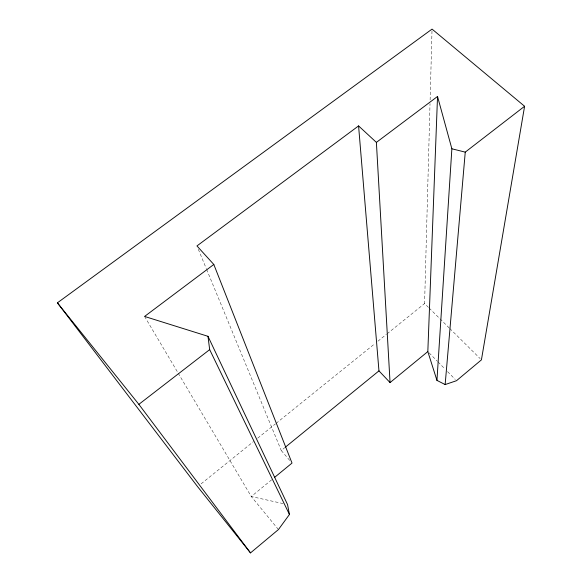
<?xml version="1.0" encoding="UTF-8"?>
<svg xmlns="http://www.w3.org/2000/svg" width="582" height="582" viewBox="0 0 582 582"><rect width="100%" height="100%" fill="white"/><g stroke="black" fill="none" stroke-linecap="round" stroke-linejoin="round"><path stroke-width="0.44" stroke-dasharray="2.91 2.18" d="M428.468 307.398L424.591 303.557L430.018 103.625M430.12 99.988L431.997 30.919M271.649 479.794L251.279 496.519L277.869 528.863M289.749 460.427L281.259 450.519L284.773 447.653M201.139 483.809L253.468 441.6M257.71 438.173L275.388 423.914M276.094 423.347L375.092 343.489M377.922 341.205L386.404 334.359M387.117 333.792L424.591 303.557M283.128 503.597L251.279 496.519L178.303 373.353M429.116 308.038L449.137 327.877M449.777 328.517L480.135 358.585M429.101 352.874L437.38 361.291M438.02 361.939L445.026 369.053M447.58 371.643L455.226 379.413M144.591 316.441L177.845 372.567M198.331 249.292L206.275 268.571M206.625 269.415L281.259 450.519"/><path stroke-width="0.87" d="M427.828 351.579L437.533 96.466L376.387 142.386L390.056 382.585L427.828 351.579L436.951 380.395L445.143 384.571L456.499 380.708L481.423 359.865L524.593 106.273L432.048 29.1L57.407 302.836L197.604 486.661L250.507 552.9L278.436 529.555L289.443 514.481L287.552 504.587L207.978 336.309L144.591 316.441L213.812 264.461L196.949 245.939L358.577 125.908L376.387 142.386M436.951 380.395L451.872 148.788L437.533 96.466M445.143 384.571L465.251 152.128L524.593 106.273M274.457 477.487L292.019 463.076L213.812 264.461M285.471 447.085L378.962 370.872L358.577 125.908M57.407 302.836L138.865 404.344L209.673 349.622L207.978 336.309M451.872 148.788L465.251 152.128M378.962 370.872L390.056 382.585M138.865 404.344L250.507 552.9M209.673 349.622L289.443 514.481"/></g></svg>
